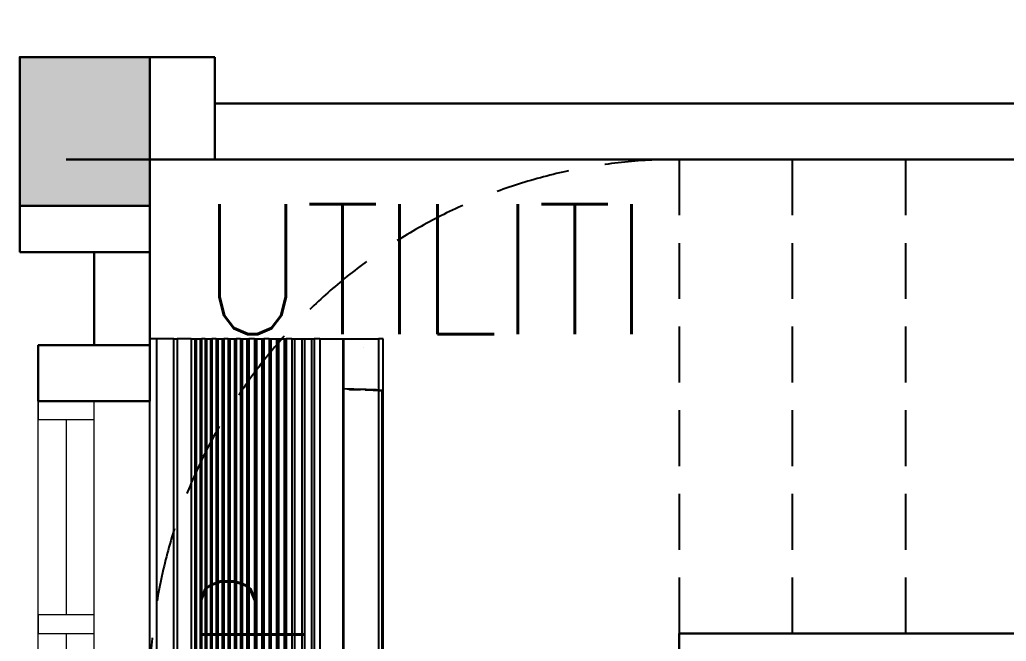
# Model space of a CAD drawing. Header units: inches. Extents: x -86493719 to 430035, y 21644 to 1519532.
# Drawn here: x 43934 to 46590, y 59933 to 61604 of the extents above; entities that cross this region are included whole.
import ezdxf
from ezdxf.enums import TextEntityAlignment as Align

# ---------------------------------------------------------------- set-up
doc = ezdxf.new("R2010")
doc.units = ezdxf.units.IN
doc.header["$MEASUREMENT"] = 0
doc.linetypes.add('HIDDEN', pattern=[0.375, 0.25, -0.125])
for name, color, linetype, lineweight in [('COLUMN', 8, 'Continuous', 30), ('t3', 8, 'Continuous', 25), ('wall', 8, 'Continuous', 30), ('WIN', 8, 'Continuous', 18)]:
    doc.layers.add(name, color=color, linetype=linetype, lineweight=lineweight)
for name, color, linetype in [('E-DB', 1, 'Continuous'), ('Edges', 7, 'Continuous'), ('stair', 8, 'Continuous')]:
    doc.layers.add(name, color=color, linetype=linetype)
doc.styles.add('LAILA', font='romans.shx', dxfattribs={"width": 0.85})

# ---------------------------------------------------------------- blocks, each defined once
blk = doc.blocks.new('GF')
at = {"layer": 'wall'}
for points in [[(-2478464.5, -901233.3), (-2478464.5, -901383.3), (-2478764.5, -901383.3), (-2478764.5, -901233.3)], [(-2478464.5, -902583.3), (-2478464.5, -902733.3), (-2478764.5, -902733.3), (-2478764.5, -902583.3)]]:
    blk.add_lwpolyline(points, close=True, dxfattribs=at)
at = {"layer": 'WIN'}
for p, q in [((-2478764.5, -902583.3), (-2478764.5, -901383.3)), ((-2478614.5, -902583.3), (-2478614.5, -901383.3)), ((-2478689.5, -901433.3), (-2478689.5, -901958.3)), ((-2478689.5, -902008.3), (-2478689.5, -902533.3))]:
    blk.add_line(p, q, dxfattribs=at)
at = {"layer": 'WIN', "color": 2}
blk.add_line((-2478464.5, -901383.3), (-2478464.5, -902583.3), dxfattribs=at)
at = {"layer": 'WIN'}
for points in [[(-2478764.5, -901383.3), (-2478764.5, -901433.3), (-2478614.5, -901433.3), (-2478614.5, -901383.3)], [(-2478764.5, -901958.3), (-2478764.5, -902008.3), (-2478614.5, -902008.3), (-2478614.5, -901958.3)], [(-2478764.5, -902533.3), (-2478764.5, -902583.3), (-2478614.5, -902583.3), (-2478614.5, -902533.3)]]:
    blk.add_lwpolyline(points, close=True, dxfattribs=at)
blk = doc.blocks.new('air con')
at = {"layer": 'Edges'}
for p, q in [((71.4, 41.9), (152.4, 41.9)), ((71.4, 41.09), (152.4, 41.09)), ((152.4, 41.09), (152.4, 41.9)), ((152.4, 39.12), (152.4, 41.09)), ((71.4, 39.12), (152.4, 39.12)), ((152.4, 39.12), (152.4, 38.72)), ((152.4, 38.72), (71.4, 38.72)), ((152.4, 37.09), (152.4, 38.72)), ((152.4, 37.09), (71.4, 37.09)), ((152.4, 36.7), (71.4, 36.7)), ((152.4, 36.54), (71.4, 36.54)), ((152.4, 37.09), (152.4, 36.7)), ((152.4, 36.7), (152.4, 36.54)), ((152.4, 36.54), (152.4, 36.08)), ((152.4, 36.08), (71.4, 36.08)), ((152.4, 35.91), (71.4, 35.91)), ((152.4, 35.49), (71.4, 35.49)), ((152.4, 36.08), (152.4, 35.91)), ((152.4, 35.49), (152.4, 35.91)), ((152.4, 35.49), (152.4, 35.34)), ((152.4, 35.34), (71.4, 35.34)), ((152.4, 34.88), (71.4, 34.88)), ((152.4, 34.71), (71.4, 34.71)), ((152.4, 35.34), (152.4, 34.88)), ((152.4, 34.88), (152.4, 34.71)), ((152.4, 34.21), (152.4, 34.71)), ((152.4, 34.21), (71.4, 34.21)), ((152.4, 34.02), (71.4, 34.02)), ((152.4, 33.51), (71.4, 33.51)), ((152.4, 33.33), (71.4, 33.33)), ((152.4, 34.21), (152.4, 34.02)), ((152.4, 34.02), (152.4, 33.51)), ((152.4, 33.51), (152.4, 33.33)), ((152.4, 32.83), (152.4, 33.33)), ((152.4, 32.83), (71.4, 32.83)), ((152.4, 32.62), (71.4, 32.62)), ((152.4, 32.1), (71.4, 32.1)), ((152.4, 32.83), (152.4, 32.62)), ((152.4, 32.62), (152.4, 32.1)), ((152.4, 32.1), (152.4, 31.91)), ((152.4, 31.91), (71.4, 31.91)), ((152.4, 31.38), (71.4, 31.38)), ((152.4, 31.19), (71.4, 31.19)), ((152.4, 31.38), (152.4, 31.91)), ((152.4, 31.38), (152.4, 31.19)), ((152.4, 31.19), (152.4, 30.65)), ((152.4, 30.65), (71.4, 30.65)), ((152.4, 30.44), (71.4, 30.44)), ((152.4, 29.79), (71.4, 29.79)), ((152.4, 30.65), (152.4, 30.44)), ((152.4, 29.79), (152.4, 30.44)), ((152.4, 29.79), (152.4, 29.56)), ((152.4, 29.56), (71.4, 29.56)), ((152.4, 28.93), (71.4, 28.93)), ((152.4, 28.71), (71.4, 28.71)), ((152.4, 29.56), (152.4, 28.93)), ((152.4, 28.93), (152.4, 28.71)), ((152.4, 28.09), (152.4, 28.71)), ((152.4, 28.09), (71.4, 28.09)), ((152.4, 27.87), (71.4, 27.87)), ((152.4, 28.09), (152.4, 27.87)), ((152.4, 27.87), (152.4, 27.23)), ((152.4, 27.23), (71.4, 27.23)), ((152.4, 27.02), (71.4, 27.02)), ((152.4, 26.35), (71.4, 26.35)), ((152.4, 27.23), (152.4, 27.02)), ((152.4, 27.02), (152.4, 26.35)), ((152.4, 26.35), (152.4, 26.12)), ((152.4, 26.12), (71.4, 26.12)), ((152.4, 25.47), (71.4, 25.47)), ((152.4, 25.16), (71.4, 25.16)), ((152.4, 25.47), (152.4, 26.12)), ((152.4, 25.47), (152.4, 25.16)), ((152.4, 25.16), (152.4, 24.3)), ((152.4, 24.3), (71.4, 24.3)), ((152.4, 24), (71.4, 24)), ((152.4, 24.3), (152.4, 24)), ((152.4, 24), (152.4, 23.18)), ((152.4, 23.18), (71.4, 23.18)), ((152.4, 22.88), (71.4, 22.88)), ((152.4, 23.18), (152.4, 22.88)), ((152.4, 22.21), (152.4, 22.88)), ((152.4, 22.21), (71.4, 22.21)), ((152.4, 22.21), (152.4, 19.57)), ((152.4, 19.57), (71.4, 19.57)), ((152.4, 19.49), (71.4, 19.49)), ((146.59, 19.09), (146.6, 19.49)), ((152.4, 19.57), (152.4, 19.49)), ((152.4, 19.49), (152.4, 15.42)), ((146.49, 18.03), (146.5, 18.39)), ((146.5, 18.39), (146.51, 18.75)), ((146.51, 18.75), (146.52, 18.81)), ((146.55, 17.92), (146.56, 18.3)), ((146.56, 18.3), (146.57, 18.69)), ((146.57, 18.69), (146.59, 19.09)), ((146.48, 17.68), (146.49, 18.03)), ((146.48, 17.5), (146.48, 17.68)), ((146.52, 16.87), (146.53, 17.21)), ((146.53, 17.21), (146.54, 17.56)), ((146.54, 17.56), (146.55, 17.92)), ((151.4, 17.18), (151.4, 17.18)), ((146.43, 15.72), (146.44, 16.03)), ((146.44, 16.03), (146.45, 16.35)), ((146.45, 16.35), (146.46, 16.67)), ((146.46, 16.67), (146.46, 16.96)), ((146.49, 15.95), (146.5, 16.24)), ((146.5, 16.24), (146.51, 16.55)), ((146.51, 16.55), (146.52, 16.87)), ((71.4, 14.9), (152.4, 14.9)), ((146.42, 15.42), (76.92, 15.42)), ((146.42, 15.05), (76.92, 15.05)), ((146.42, 15.01), (76.92, 15.01)), ((146.42, 15.42), (146.43, 15.72)), ((146.47, 15.42), (146.42, 15.42)), ((146.42, 15.42), (146.42, 15.05)), ((146.47, 15.05), (146.42, 15.05)), ((146.42, 15.05), (146.42, 15.01)), ((146.47, 15.42), (146.48, 15.68)), ((152.4, 15.42), (146.47, 15.42)), ((146.47, 15.42), (146.47, 15.05)), ((146.48, 15.68), (146.49, 15.95)), ((152.4, 14.9), (152.4, 15.42))]:
    blk.add_line(p, q, dxfattribs=at)
blk = doc.blocks.new('2.0 HP AIR CONDITION')
at = {"xscale": 23.26929927673688, "yscale": 23.26929927673688, "zscale": 23.26929927673688}
blk.add_blockref('air con', (-3237.6, -346.7), dxfattribs=at)
at = {"insert": (-954.4, 491.1), "char_height": 279.27, "width": 2734.285, "attachment_point": 1, "style": 'LAILA'}
blk.add_mtext('2HP', dxfattribs=at)

msp = doc.modelspace()

# ---------------------------------------------------------------- hatches: boundary and pattern name
at = {"layer": 'COLUMN'}
msp.add_hatch(color=256, dxfattribs=at).paths.add_polyline_path([(44284.3, 61103.6), (44284.3, 61503.6), (43934.3, 61503.6), (43934.3, 61103.6)])

# ---------------------------------------------------------------- linework, layer by layer
msp.add_lwpolyline([(44284.3, 61103.6), (44284.3, 61503.6), (43934.3, 61503.6), (43934.3, 61103.6)], close=True, dxfattribs=at)
at = {"layer": 'E-DB'}
msp.add_lwpolyline([(46033.5, 58228.6), (44284.3, 58228.6), (44284.3, 61228.6), (47709.3, 61228.6), (47709.3, 67878.6), (45709.3, 67878.6), (45709.3, 79728.6), (49709.3, 79728.6), (49709.3, 82228.6), (55557.4, 82228.6)], dxfattribs=at)
at = {"layer": 'stair', "linetype": 'HIDDEN', "ltscale": 600}
for p, q in [((45709.3, 61228.6), (45709.3, 59953.6)), ((46014.3, 61228.6), (46014.3, 59953.6)), ((46319.3, 61228.6), (46319.3, 59953.6))]:
    msp.add_line(p, q, dxfattribs=at)
at = {"layer": 'stair', "linetype": 'HIDDEN', "ltscale": 800}
msp.add_arc((45709.3, 59803.6), 1425, 90, 270, dxfattribs=at)
at = {"layer": 'wall'}
for p, q in [((44459.3, 61503.6), (43934.3, 61503.6)), ((43934.3, 61503.6), (43934.3, 60978.6)), ((44459.3, 61228.6), (44459.3, 61503.6)), ((44284.3, 60728.6), (44284.3, 61378.6)), ((47034.3, 61378.6), (44459.3, 61378.6)), ((51709.3, 61228.6), (44059.3, 61228.6)), ((43934.3, 60978.6), (44284.3, 60978.6)), ((44134.3, 60728.6), (44134.3, 60978.6)), ((48454.3, 59953.6), (45709.3, 59953.6)), ((45709.3, 59803.6), (45709.3, 59953.6))]:
    msp.add_line(p, q, dxfattribs=at)

# ---------------------------------------------------------------- block references
at = {"rotation": 90}
msp.add_blockref('2.0 HP AIR CONDITION', (44912.6, 60437.4), dxfattribs=at)
at = {"layer": 'WIN'}
msp.add_blockref('GF', (2522748.8, 961961.9), dxfattribs=at)

# ---------------------------------------------------------------- texts
at = {"layer": 't3', "style": 'LAILA', "width": 0.85}
msp.add_text('UTILITI', height=350, dxfattribs=at).set_placement((44421.2, 61108.3), align=Align.TOP_LEFT)

doc.saveas('drawing.dxf')
